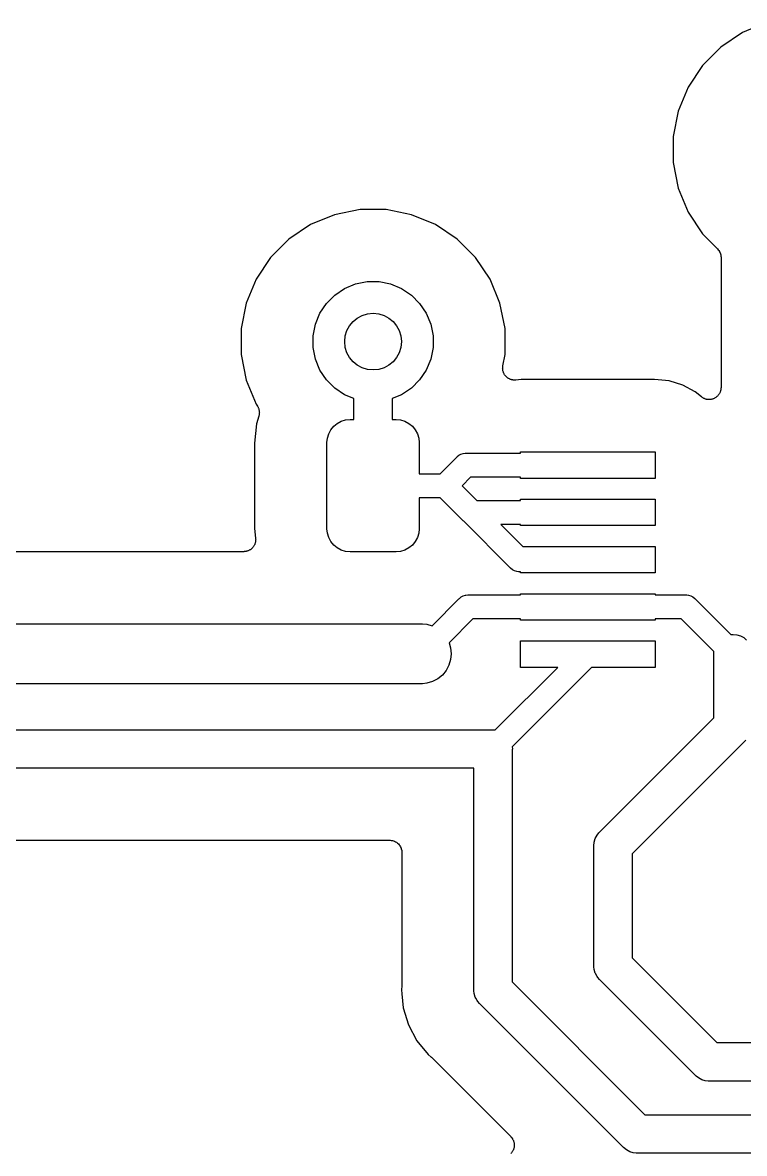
# Model space of a CAD drawing. Extents: x 122.4 to 185.8, y -118.8 to -64.3.
# Drawn here: x 145.13 to 152.77, y -105.62 to -93.65 of the extents above; entities that cross this region are included whole.
import ezdxf

# ---------------------------------------------------------------- set-up
doc = ezdxf.new("R2010")
doc.units = 0
doc.layers.add('BLACK', color=7, linetype='CONTINUOUS')

msp = doc.modelspace()

# ---------------------------------------------------------------- linework, layer by layer
at = {"layer": 'BLACK', "linetype": 'CONTINUOUS'}
for p, q in [((153.009, -93.6527), (152.754, -93.758)), ((152.754, -93.758), (152.525, -93.9109)), ((152.525, -93.9109), (152.331, -94.1055)), ((152.331, -94.1055), (152.178, -94.3343)), ((152.178, -94.3343), (152.073, -94.5885)), ((152.073, -94.5885), (152.019, -94.8584)), ((152.019, -94.8584), (152.019, -95.1336)), ((152.019, -95.1336), (152.073, -95.4035)), ((152.073, -95.4035), (152.178, -95.6577)), ((148.437, -95.6847), (148.182, -95.79)), ((148.706, -95.631), (148.437, -95.6847)), ((148.982, -95.631), (148.706, -95.631)), ((149.251, -95.6847), (148.982, -95.631)), ((149.506, -95.79), (149.251, -95.6847)), ((152.178, -95.6577), (152.331, -95.8865)), ((148.182, -95.79), (147.953, -95.9429)), ((149.735, -95.9429), (149.506, -95.79)), ((147.953, -95.9429), (147.759, -96.1375)), ((149.929, -96.1375), (149.735, -95.9429)), ((152.331, -95.8865), (152.49, -96.0455)), ((152.49, -96.0455), (152.49, -96.0458)), ((152.49, -96.0458), (152.49, -96.0458)), ((152.49, -96.0458), (152.49, -96.0458)), ((152.49, -96.0458), (152.491, -96.0467)), ((152.491, -96.0467), (152.498, -96.0559)), ((152.498, -96.0559), (152.506, -96.065)), ((152.506, -96.065), (152.506, -96.0656)), ((152.506, -96.0656), (152.507, -96.0661)), ((152.507, -96.0661), (152.512, -96.0765)), ((147.759, -96.1375), (147.606, -96.3663)), ((150.082, -96.3663), (149.929, -96.1375)), ((152.512, -96.0765), (152.517, -96.0869)), ((152.517, -96.0869), (152.518, -96.0875)), ((152.518, -96.0875), (152.518, -96.0881)), ((152.518, -96.0881), (152.521, -96.0994)), ((152.521, -96.0994), (152.525, -96.1106)), ((152.525, -96.1106), (152.525, -96.1113)), ((152.525, -96.1113), (152.525, -96.1119)), ((152.525, -96.1119), (152.526, -96.1236)), ((152.526, -96.1236), (152.527, -96.1353)), ((152.527, -96.1353), (152.527, -97.5143)), ((147.606, -96.3663), (147.501, -96.6205)), ((148.543, -96.4653), (148.659, -96.4174)), ((148.659, -96.4174), (148.781, -96.393)), ((148.781, -96.393), (148.907, -96.393)), ((148.907, -96.393), (149.029, -96.4174)), ((149.029, -96.4174), (149.145, -96.4653)), ((150.187, -96.6205), (150.082, -96.3663)), ((148.351, -96.6232), (148.439, -96.5348)), ((148.439, -96.5348), (148.543, -96.4653)), ((149.145, -96.4653), (149.249, -96.5348)), ((149.249, -96.5348), (149.337, -96.6232)), ((147.501, -96.6205), (147.447, -96.8904)), ((148.281, -96.7272), (148.351, -96.6232)), ((149.337, -96.6232), (149.407, -96.7272)), ((150.241, -96.8904), (150.187, -96.6205)), ((148.233, -96.8428), (148.281, -96.7272)), ((149.407, -96.7272), (149.455, -96.8428)), ((147.447, -96.8904), (147.447, -97.1656)), ((148.209, -96.9655), (148.233, -96.8428)), ((149.455, -96.8428), (149.479, -96.9655)), ((150.241, -97.1656), (150.241, -96.8904)), ((148.209, -97.0905), (148.209, -96.9655)), ((149.479, -96.9655), (149.479, -97.0905)), ((148.233, -97.2132), (148.209, -97.0905)), ((149.479, -97.0905), (149.455, -97.2132)), ((147.447, -97.1656), (147.501, -97.4355)), ((148.281, -97.3288), (148.233, -97.2132)), ((149.455, -97.2132), (149.407, -97.3288)), ((150.218, -97.2835), (150.241, -97.1656)), ((148.351, -97.4328), (148.281, -97.3288)), ((149.407, -97.3288), (149.337, -97.4328)), ((150.215, -97.3082), (150.216, -97.3016)), ((150.216, -97.314), (150.215, -97.3082)), ((150.216, -97.2951), (150.217, -97.2893)), ((150.216, -97.3016), (150.216, -97.2951)), ((150.216, -97.3199), (150.216, -97.314)), ((150.217, -97.3263), (150.216, -97.3199)), ((150.217, -97.2893), (150.218, -97.2835)), ((150.218, -97.3329), (150.217, -97.3263)), ((150.219, -97.3385), (150.218, -97.3329)), ((150.22, -97.3442), (150.219, -97.3385)), ((150.223, -97.3503), (150.22, -97.3442)), ((150.225, -97.3566), (150.223, -97.3503)), ((150.227, -97.3618), (150.225, -97.3566)), ((150.23, -97.3672), (150.227, -97.3618)), ((150.233, -97.3727), (150.23, -97.3672)), ((150.236, -97.3785), (150.233, -97.3727)), ((150.24, -97.383), (150.236, -97.3785)), ((150.243, -97.3879), (150.24, -97.383)), ((147.501, -97.4355), (147.606, -97.6897)), ((148.439, -97.5212), (148.351, -97.4328)), ((149.337, -97.4328), (149.249, -97.5212)), ((150.248, -97.3926), (150.243, -97.3879)), ((150.252, -97.3977), (150.248, -97.3926)), ((150.256, -97.4014), (150.252, -97.3977)), ((150.261, -97.4056), (150.256, -97.4014)), ((150.266, -97.4093), (150.261, -97.4056)), ((150.271, -97.4135), (150.266, -97.4093)), ((150.276, -97.4163), (150.271, -97.4135)), ((150.281, -97.4196), (150.276, -97.4163)), ((150.287, -97.4222), (150.281, -97.4196)), ((150.293, -97.4253), (150.287, -97.4222)), ((150.298, -97.4271), (150.293, -97.4253)), ((150.304, -97.4294), (150.298, -97.4271)), ((150.31, -97.4307), (150.304, -97.4294)), ((150.316, -97.4327), (150.31, -97.4307)), ((150.322, -97.4333), (150.316, -97.4327)), ((150.328, -97.4345), (150.322, -97.4333)), ((150.335, -97.4346), (150.328, -97.4345)), ((150.341, -97.4353), (150.335, -97.4346)), ((150.347, -97.4348), (150.341, -97.4353)), ((150.353, -97.4349), (150.347, -97.4348)), ((150.355, -97.4347), (150.353, -97.4349)), ((150.412, -97.429), (150.355, -97.4347)), ((151.822, -97.429), (150.412, -97.429)), ((151.978, -97.4443), (151.822, -97.429)), ((152.122, -97.4879), (151.978, -97.4443)), ((152.254, -97.5587), (152.122, -97.4879)), ((148.543, -97.5907), (148.439, -97.5212)), ((148.641, -97.6312), (148.543, -97.5907)), ((149.145, -97.5907), (149.047, -97.6312)), ((149.249, -97.5212), (149.145, -97.5907)), ((152.319, -97.6124), (152.254, -97.5587)), ((152.324, -97.6158), (152.319, -97.6124)), ((152.329, -97.6196), (152.324, -97.6158)), ((152.335, -97.6226), (152.329, -97.6196)), ((152.34, -97.6262), (152.335, -97.6226)), ((152.464, -97.6233), (152.459, -97.6266)), ((152.47, -97.6205), (152.464, -97.6233)), ((152.475, -97.6165), (152.47, -97.6205)), ((152.48, -97.6129), (152.475, -97.6165)), ((152.484, -97.6087), (152.48, -97.6129)), ((152.489, -97.605), (152.484, -97.6087)), ((152.493, -97.6001), (152.489, -97.605)), ((152.498, -97.5955), (152.493, -97.6001)), ((152.501, -97.5906), (152.498, -97.5955)), ((152.505, -97.586), (152.501, -97.5906)), ((152.508, -97.5804), (152.505, -97.586)), ((152.512, -97.575), (152.508, -97.5804)), ((152.514, -97.5695), (152.512, -97.575)), ((152.517, -97.5643), (152.514, -97.5695)), ((152.519, -97.5581), (152.517, -97.5643)), ((152.521, -97.5522), (152.519, -97.5581)), ((152.522, -97.5464), (152.521, -97.5522)), ((152.524, -97.5407), (152.522, -97.5464)), ((152.525, -97.5343), (152.524, -97.5407)), ((152.526, -97.5279), (152.525, -97.5343)), ((152.527, -97.516), (152.526, -97.522)), ((152.526, -97.522), (152.526, -97.5279)), ((152.527, -97.5143), (152.527, -97.516)), ((147.606, -97.6897), (147.619, -97.7094)), ((147.619, -97.7094), (147.62, -97.7109)), ((147.62, -97.7109), (147.623, -97.7158)), ((147.623, -97.7158), (147.626, -97.7205)), ((147.626, -97.7205), (147.628, -97.7268)), ((147.628, -97.7268), (147.632, -97.7329)), ((147.632, -97.7329), (147.633, -97.7383)), ((147.633, -97.7383), (147.635, -97.7434)), ((147.635, -97.7434), (147.636, -97.7501)), ((148.641, -97.852), (148.641, -97.6312)), ((149.047, -97.6312), (149.047, -97.852)), ((152.346, -97.6285), (152.34, -97.6262)), ((152.351, -97.6313), (152.346, -97.6285)), ((152.357, -97.6333), (152.351, -97.6313)), ((152.363, -97.6357), (152.357, -97.6333)), ((152.369, -97.6369), (152.363, -97.6357)), ((152.374, -97.6387), (152.369, -97.6369)), ((152.381, -97.6393), (152.374, -97.6387)), ((152.387, -97.6406), (152.381, -97.6393)), ((152.393, -97.6406), (152.387, -97.6406)), ((152.399, -97.6413), (152.393, -97.6406)), ((152.406, -97.6407), (152.399, -97.6413)), ((152.412, -97.6407), (152.406, -97.6407)), ((152.418, -97.6396), (152.412, -97.6407)), ((152.424, -97.639), (152.418, -97.6396)), ((152.43, -97.6372), (152.424, -97.639)), ((152.436, -97.636), (152.43, -97.6372)), ((152.442, -97.6337), (152.436, -97.636)), ((152.448, -97.632), (152.442, -97.6337)), ((152.453, -97.629), (152.448, -97.632)), ((152.459, -97.6266), (152.453, -97.629)), ((147.635, -97.8168), (147.61, -97.8988)), ((147.636, -97.8114), (147.635, -97.8168)), ((147.636, -97.7501), (147.638, -97.7567)), ((147.638, -97.806), (147.636, -97.8114)), ((147.638, -97.7567), (147.639, -97.7623)), ((147.639, -97.7992), (147.638, -97.806)), ((147.639, -97.7623), (147.64, -97.7677)), ((147.64, -97.7925), (147.639, -97.7992)), ((147.64, -97.7677), (147.64, -97.7746)), ((147.64, -97.7746), (147.641, -97.7814)), ((147.641, -97.7814), (147.64, -97.787)), ((147.64, -97.787), (147.64, -97.7925)), ((148.507, -97.8706), (148.553, -97.8567)), ((148.553, -97.8567), (148.6, -97.852)), ((148.6, -97.852), (148.641, -97.852)), ((149.047, -97.852), (149.088, -97.852)), ((149.088, -97.852), (149.135, -97.8567)), ((149.135, -97.8567), (149.181, -97.8706)), ((147.61, -97.8988), (147.59, -98.102)), ((148.375, -98.0025), (148.398, -97.9603)), ((148.398, -97.9603), (148.428, -97.9234)), ((148.428, -97.9234), (148.465, -97.8931)), ((148.465, -97.8931), (148.507, -97.8706)), ((149.181, -97.8706), (149.223, -97.8931)), ((149.223, -97.8931), (149.26, -97.9234)), ((149.26, -97.9234), (149.29, -97.9603)), ((149.29, -97.9603), (149.313, -98.0025)), ((147.59, -98.102), (147.59, -99.002)), ((148.356, -98.0957), (148.361, -98.0482)), ((148.356, -99.0082), (148.356, -98.0957)), ((148.361, -98.0482), (148.375, -98.0025)), ((149.313, -98.0025), (149.327, -98.0482)), ((149.327, -98.0482), (149.332, -98.0957)), ((149.332, -98.0957), (149.332, -98.425)), ((149.752, -98.2289), (149.774, -98.2171)), ((149.774, -98.2171), (149.798, -98.2098)), ((149.798, -98.2098), (149.817, -98.208)), ((149.817, -98.208), (149.823, -98.2074)), ((149.823, -98.2074), (149.829, -98.208)), ((149.829, -98.208), (150.406, -98.208)), ((150.406, -98.208), (150.406, -98.1953)), ((150.406, -98.1953), (151.828, -98.1953)), ((151.828, -98.1953), (151.828, -98.4747)), ((149.553, -98.425), (149.729, -98.2496)), ((149.729, -98.2496), (149.733, -98.2448)), ((149.733, -98.2448), (149.752, -98.2289)), ((149.332, -98.425), (149.553, -98.425)), ((149.876, -98.462), (149.786, -98.552)), ((150.406, -98.462), (149.876, -98.462)), ((150.406, -98.4747), (150.406, -98.462)), ((149.786, -98.552), (149.942, -98.708)), ((151.828, -98.4747), (150.406, -98.4747)), ((149.553, -98.679), (149.332, -98.679)), ((149.332, -98.679), (149.332, -99.0082)), ((149.795, -98.9204), (149.553, -98.679)), ((150.406, -98.708), (150.406, -98.6953)), ((150.406, -98.6953), (151.828, -98.6953)), ((151.828, -98.6953), (151.828, -98.9747)), ((149.942, -98.708), (150.406, -98.708)), ((149.799, -98.9252), (149.795, -98.9204)), ((149.804, -98.9292), (149.799, -98.9252)), ((150.295, -99.4204), (149.804, -98.9292)), ((147.59, -99.002), (147.601, -99.1111)), ((148.361, -99.0558), (148.356, -99.0082)), ((148.375, -99.1015), (148.361, -99.0558)), ((149.327, -99.0558), (149.313, -99.1015)), ((149.332, -99.0082), (149.327, -99.0558)), ((150.406, -98.962), (150.196, -98.962)), ((150.196, -98.962), (150.429, -99.1953)), ((150.406, -98.9747), (150.406, -98.962)), ((151.828, -98.9747), (150.406, -98.9747)), ((147.588, -99.1785), (147.586, -99.1846)), ((147.592, -99.1727), (147.588, -99.1785)), ((147.593, -99.1672), (147.592, -99.1727)), ((147.596, -99.1618), (147.593, -99.1672)), ((147.597, -99.1554), (147.596, -99.1618)), ((147.599, -99.149), (147.597, -99.1554)), ((147.6, -99.1433), (147.599, -99.149)), ((147.601, -99.1376), (147.6, -99.1433)), ((147.601, -99.1111), (147.601, -99.1128)), ((147.601, -99.1128), (147.601, -99.1186)), ((147.601, -99.1186), (147.602, -99.1244)), ((147.602, -99.1244), (147.601, -99.131)), ((147.601, -99.131), (147.601, -99.1376)), ((148.398, -99.1437), (148.375, -99.1015)), ((148.428, -99.1806), (148.398, -99.1437)), ((149.29, -99.1437), (149.26, -99.1806)), ((149.313, -99.1015), (149.29, -99.1437)), ((146.71, -99.2505), (144.264, -99.2505)), ((146.725, -99.252), (146.71, -99.2505)), ((147.213, -99.252), (146.725, -99.252)), ((147.228, -99.2505), (147.213, -99.252)), ((147.475, -99.2505), (147.228, -99.2505)), ((147.48, -99.2499), (147.475, -99.2505)), ((147.486, -99.25), (147.48, -99.2499)), ((147.493, -99.2487), (147.486, -99.25)), ((147.499, -99.2481), (147.493, -99.2487)), ((147.505, -99.2464), (147.499, -99.2481)), ((147.51, -99.2453), (147.505, -99.2464)), ((147.517, -99.2428), (147.51, -99.2453)), ((147.523, -99.2409), (147.517, -99.2428)), ((147.528, -99.2382), (147.523, -99.2409)), ((147.533, -99.236), (147.528, -99.2382)), ((147.539, -99.2324), (147.533, -99.236)), ((147.545, -99.2293), (147.539, -99.2324)), ((147.549, -99.2256), (147.545, -99.2293)), ((147.554, -99.2224), (147.549, -99.2256)), ((147.559, -99.2178), (147.554, -99.2224)), ((147.564, -99.2136), (147.559, -99.2178)), ((147.568, -99.2092), (147.564, -99.2136)), ((147.572, -99.2051), (147.568, -99.2092)), ((147.576, -99.1996), (147.572, -99.2051)), ((147.58, -99.1945), (147.576, -99.1996)), ((147.583, -99.1894), (147.58, -99.1945)), ((147.586, -99.1846), (147.583, -99.1894)), ((148.465, -99.2109), (148.428, -99.1806)), ((148.507, -99.2334), (148.465, -99.2109)), ((148.553, -99.2473), (148.507, -99.2334)), ((148.6, -99.252), (148.553, -99.2473)), ((149.088, -99.252), (148.6, -99.252)), ((149.135, -99.2473), (149.088, -99.252)), ((149.181, -99.2334), (149.135, -99.2473)), ((149.223, -99.2109), (149.181, -99.2334)), ((149.26, -99.1806), (149.223, -99.2109)), ((150.429, -99.1953), (151.828, -99.1953)), ((151.828, -99.1953), (151.828, -99.4747)), ((150.299, -99.4252), (150.295, -99.4204)), ((150.318, -99.4411), (150.299, -99.4252)), ((150.34, -99.4529), (150.318, -99.4411)), ((150.364, -99.4602), (150.34, -99.4529)), ((150.383, -99.462), (150.364, -99.4602)), ((150.389, -99.4626), (150.383, -99.462)), ((150.383, -99.462), (150.383, -99.462)), ((150.395, -99.462), (150.389, -99.4626)), ((150.406, -99.462), (150.395, -99.462)), ((150.406, -99.4747), (150.406, -99.462)), ((151.828, -99.4747), (150.406, -99.4747)), ((149.469, -100.034), (149.753, -99.7496)), ((149.753, -99.7496), (149.757, -99.7448)), ((149.757, -99.7448), (149.776, -99.7289)), ((149.776, -99.7289), (149.798, -99.7171)), ((149.798, -99.7171), (149.822, -99.7098)), ((149.822, -99.7098), (149.827, -99.7094)), ((149.827, -99.7094), (149.847, -99.7074)), ((149.847, -99.7074), (149.853, -99.708)), ((149.853, -99.708), (150.406, -99.708)), ((150.406, -99.708), (150.406, -99.6953)), ((150.406, -99.6953), (151.828, -99.6953)), ((151.828, -99.6953), (151.828, -99.708)), ((151.828, -99.708), (152.153, -99.708)), ((152.153, -99.708), (152.159, -99.7074)), ((152.159, -99.7074), (152.165, -99.708)), ((152.165, -99.708), (152.184, -99.7098)), ((152.184, -99.7098), (152.208, -99.7171)), ((152.208, -99.7171), (152.23, -99.7289)), ((152.23, -99.7289), (152.249, -99.7448)), ((152.249, -99.7448), (152.253, -99.7496)), ((152.253, -99.7496), (152.632, -100.128)), ((143.896, -100.012), (149.368, -100.012)), ((149.368, -100.012), (149.414, -100.017)), ((149.414, -100.017), (149.469, -100.034)), ((149.9, -99.962), (149.648, -100.213)), ((150.406, -99.962), (149.9, -99.962)), ((150.406, -99.9747), (150.406, -99.962)), ((151.828, -99.9747), (150.406, -99.9747)), ((152.106, -99.962), (151.828, -99.962)), ((151.828, -99.962), (151.828, -99.9747)), ((152.452, -100.308), (152.106, -99.962)), ((152.632, -100.128), (152.654, -100.126)), ((152.654, -100.126), (152.694, -100.13)), ((152.694, -100.13), (152.732, -100.141)), ((149.648, -100.213), (149.665, -100.268)), ((150.406, -100.475), (150.406, -100.195)), ((150.406, -100.195), (151.828, -100.195)), ((151.828, -100.195), (151.828, -100.475)), ((152.732, -100.141), (152.767, -100.16)), ((152.767, -100.16), (152.798, -100.186)), ((149.665, -100.268), (149.671, -100.33)), ((149.671, -100.33), (149.665, -100.392)), ((152.451, -100.32), (152.452, -100.308)), ((152.451, -101.008), (152.451, -100.32)), ((149.647, -100.452), (149.617, -100.507)), ((149.665, -100.392), (149.647, -100.452)), ((150.136, -101.136), (150.798, -100.475)), ((151.157, -100.475), (150.316, -101.316)), ((150.798, -100.475), (150.406, -100.475)), ((151.828, -100.475), (151.157, -100.475)), ((149.529, -100.595), (149.474, -100.625)), ((149.578, -100.556), (149.529, -100.595)), ((149.617, -100.507), (149.578, -100.556)), ((149.368, -100.647), (143.78, -100.647)), ((149.414, -100.643), (149.368, -100.647)), ((149.474, -100.625), (149.414, -100.643)), ((151.247, -102.211), (152.451, -101.008)), ((142.607, -101.135), (150.104, -101.135)), ((150.104, -101.135), (150.114, -101.134)), ((150.114, -101.134), (150.124, -101.135)), ((150.124, -101.135), (150.136, -101.136)), ((150.316, -101.316), (150.318, -101.338)), ((152.791, -101.243), (151.587, -102.446)), ((150.318, -101.338), (150.317, -101.348)), ((150.317, -101.348), (150.317, -103.802)), ((149.911, -101.542), (142.607, -101.542)), ((149.911, -103.876), (149.911, -101.542)), ((151.184, -102.322), (151.195, -102.284)), ((151.195, -102.284), (151.214, -102.249)), ((151.214, -102.249), (151.233, -102.225)), ((151.233, -102.225), (151.24, -102.218)), ((151.233, -102.225), (151.233, -102.225)), ((151.24, -102.218), (151.247, -102.211)), ((143.201, -102.304), (149.022, -102.304)), ((149.022, -102.304), (149.023, -102.304)), ((149.023, -102.304), (149.023, -102.304)), ((149.023, -102.304), (149.023, -102.304)), ((149.023, -102.304), (149.024, -102.304)), ((149.024, -102.304), (149.035, -102.305)), ((149.035, -102.305), (149.047, -102.306)), ((149.047, -102.306), (149.048, -102.306)), ((149.048, -102.306), (149.048, -102.306)), ((149.048, -102.306), (149.06, -102.31)), ((149.06, -102.31), (149.071, -102.313)), ((149.071, -102.313), (149.071, -102.314)), ((149.071, -102.314), (149.072, -102.314)), ((149.072, -102.314), (149.082, -102.32)), ((149.082, -102.32), (149.093, -102.325)), ((149.093, -102.325), (149.093, -102.325)), ((149.093, -102.325), (149.094, -102.326)), ((149.094, -102.326), (149.103, -102.333)), ((149.103, -102.333), (149.112, -102.341)), ((149.112, -102.341), (149.112, -102.341)), ((149.112, -102.341), (149.113, -102.342)), ((149.113, -102.342), (149.12, -102.351)), ((149.12, -102.351), (149.128, -102.36)), ((149.128, -102.36), (149.128, -102.361)), ((149.128, -102.361), (149.128, -102.361)), ((149.128, -102.361), (149.134, -102.372)), ((149.134, -102.372), (149.139, -102.382)), ((149.139, -102.382), (149.139, -102.383)), ((149.139, -102.383), (149.14, -102.383)), ((149.14, -102.383), (149.143, -102.394)), ((149.143, -102.394), (149.146, -102.406)), ((149.146, -102.406), (149.146, -102.406)), ((149.146, -102.406), (149.147, -102.407)), ((149.147, -102.407), (149.148, -102.419)), ((151.18, -102.362), (151.184, -102.322)), ((151.181, -102.372), (151.18, -102.362)), ((151.181, -103.622), (151.181, -102.372)), ((149.148, -102.419), (149.149, -102.431)), ((149.149, -102.431), (149.149, -103.832)), ((151.587, -102.446), (151.587, -103.548)), ((151.587, -103.548), (152.484, -104.445)), ((151.18, -103.632), (151.181, -103.622)), ((151.181, -103.642), (151.18, -103.632)), ((151.184, -103.672), (151.181, -103.642)), ((151.181, -103.642), (151.181, -103.642)), ((151.195, -103.71), (151.184, -103.672)), ((151.197, -103.713), (151.195, -103.71)), ((151.214, -103.745), (151.197, -103.713)), ((149.148, -103.845), (149.144, -103.886)), ((149.149, -103.834), (149.148, -103.839)), ((149.148, -103.839), (149.148, -103.845)), ((149.149, -103.832), (149.149, -103.834)), ((150.317, -103.802), (151.722, -105.207)), ((151.223, -103.756), (151.214, -103.745)), ((151.24, -103.776), (151.223, -103.756)), ((151.247, -103.783), (151.24, -103.776)), ((152.249, -104.785), (151.247, -103.783)), ((149.144, -103.886), (149.148, -103.927)), ((149.148, -103.927), (149.148, -103.927)), ((149.148, -103.927), (149.163, -104.075)), ((149.91, -103.886), (149.911, -103.876)), ((149.911, -103.896), (149.91, -103.886)), ((149.914, -103.926), (149.911, -103.896)), ((149.911, -103.896), (149.911, -103.896)), ((149.925, -103.964), (149.914, -103.926)), ((149.93, -103.974), (149.925, -103.964)), ((149.163, -104.075), (149.218, -104.257)), ((149.944, -103.999), (149.93, -103.974)), ((149.953, -104.01), (149.944, -103.999)), ((149.97, -104.03), (149.953, -104.01)), ((149.977, -104.037), (149.97, -104.03)), ((151.487, -105.547), (149.977, -104.037)), ((149.218, -104.257), (149.308, -104.425)), ((149.308, -104.425), (149.428, -104.572)), ((152.484, -104.445), (164.762, -104.445)), ((149.428, -104.572), (149.46, -104.598)), ((149.46, -104.598), (149.462, -104.599)), ((149.462, -104.599), (149.465, -104.603)), ((149.465, -104.603), (149.469, -104.606)), ((149.469, -104.606), (150.302, -105.439)), ((152.256, -104.792), (152.249, -104.785)), ((152.263, -104.799), (152.256, -104.792)), ((152.287, -104.818), (152.263, -104.799)), ((152.305, -104.828), (152.287, -104.818)), ((152.322, -104.837), (152.305, -104.828)), ((152.36, -104.848), (152.322, -104.837)), ((152.39, -104.851), (152.36, -104.848)), ((152.4, -104.852), (152.39, -104.851)), ((152.39, -104.851), (152.39, -104.851)), ((152.41, -104.851), (152.4, -104.852)), ((164.836, -104.851), (152.41, -104.851)), ((151.722, -105.207), (165.27, -105.207)), ((150.302, -105.439), (150.303, -105.44)), ((150.303, -105.44), (150.307, -105.445)), ((150.307, -105.445), (150.311, -105.449)), ((150.311, -105.449), (150.314, -105.454)), ((150.314, -105.454), (150.318, -105.459)), ((150.318, -105.459), (150.321, -105.465)), ((150.321, -105.465), (150.324, -105.47)), ((150.324, -105.47), (150.327, -105.476)), ((150.327, -105.476), (150.33, -105.481)), ((150.33, -105.481), (150.331, -105.487)), ((150.331, -105.487), (150.334, -105.493)), ((150.334, -105.493), (150.335, -105.499)), ((150.335, -105.499), (150.337, -105.505)), ((150.337, -105.505), (150.337, -105.511)), ((150.337, -105.511), (150.338, -105.517)), ((150.338, -105.517), (150.338, -105.523)), ((150.305, -105.614), (150.301, -105.619)), ((150.31, -105.609), (150.305, -105.614)), ((150.313, -105.604), (150.31, -105.609)), ((150.317, -105.6), (150.313, -105.604)), ((150.32, -105.594), (150.317, -105.6)), ((150.324, -105.589), (150.32, -105.594)), ((150.326, -105.583), (150.324, -105.589)), ((150.329, -105.578), (150.326, -105.583)), ((150.331, -105.572), (150.329, -105.578)), ((150.333, -105.566), (150.331, -105.572)), ((150.334, -105.56), (150.333, -105.566)), ((150.336, -105.554), (150.334, -105.56)), ((150.337, -105.548), (150.336, -105.554)), ((150.338, -105.542), (150.337, -105.548)), ((150.338, -105.523), (150.339, -105.53)), ((150.339, -105.53), (150.338, -105.536)), ((150.338, -105.536), (150.338, -105.542)), ((151.494, -105.554), (151.487, -105.547)), ((151.525, -105.58), (151.494, -105.554)), ((151.56, -105.599), (151.525, -105.58)), ((151.598, -105.61), (151.56, -105.599)), ((151.628, -105.613), (151.598, -105.61)), ((151.638, -105.614), (151.628, -105.613)), ((151.628, -105.613), (151.628, -105.613)), ((151.648, -105.613), (151.638, -105.614)), ((165.344, -105.613), (151.648, -105.613))]:
    msp.add_line(p, q, dxfattribs=at)
at = {"layer": 'BLACK'}
msp.add_circle((148.844, -97.028), 0.3, dxfattribs=at)

doc.saveas('drawing.dxf')
